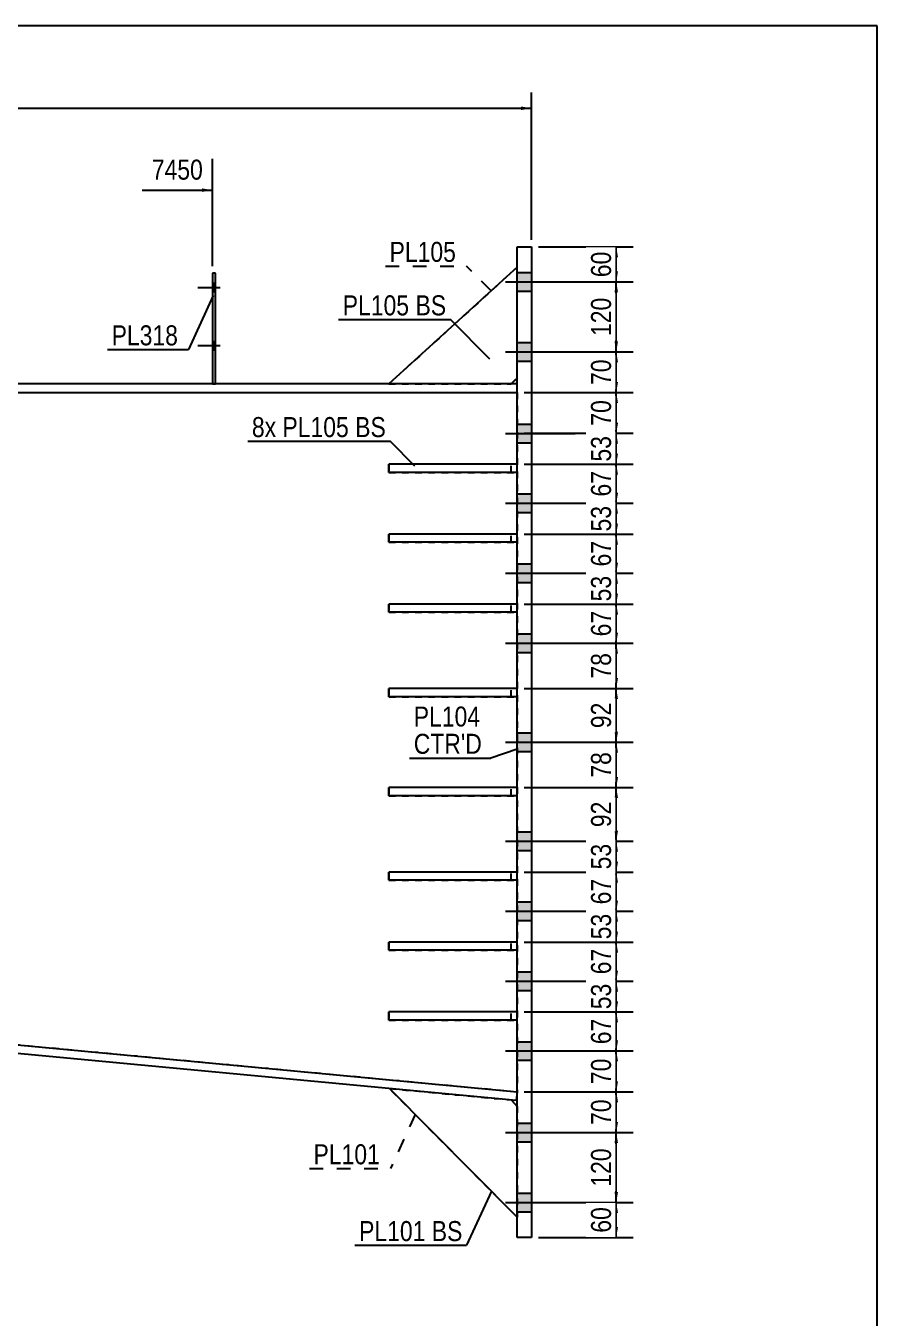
# Model space of a CAD drawing. Header units: millimetres. Extents: x -284 to 128, y -158 to 129.
# Drawn here: x 6.4 to 128.2, y -55.4 to 129.4 of the extents above; entities that cross this region are included whole.
import ezdxf

# ---------------------------------------------------------------- set-up
doc = ezdxf.new("R2010")
doc.units = ezdxf.units.MM
doc.linetypes.add('DXK_LINE_DOT1', pattern=[1.8814, 0.9407, -0.9407])
doc.linetypes.add('DXK_LINE_DOT2', pattern=[3.9198, 1.9599, -1.9599])
doc.styles.add('Arial Narrow', font='ARIALN.TTF', dxfattribs={"height": 0.2})

# ---------------------------------------------------------------- blocks, each defined once
blk = doc.blocks.new('Unknown-623260394-1210')
at = {"color": 5, "linetype": 'Continuous'}
for p, q in [((128.16, 129.41), (-281.84, 129.41)), ((128.16, -157.59), (128.16, 129.41))]:
    blk.add_line(p, q, dxfattribs=at)
blk = doc.blocks.new('Part-623260394-1472 - 1449')
at = {"color": 2, "linetype": 'Continuous'}
for p, q in [((76.63, -40.96), (58.38, -22.58)), ((75.81, -24.22), (76.63, -25.13))]:
    blk.add_line(p, q, dxfattribs=at)
at = {"color": 7, "linetype": 'DXK_LINE_DOT1'}
for p, q in [((58.38, -22.58), (75.81, -24.22)), ((76.63, -25.13), (76.63, -40.96))]:
    blk.add_line(p, q, dxfattribs=at)
blk = doc.blocks.new('Part-623260394-1914 - 1449')
at = {"color": 7, "linetype": 'DXK_LINE_DOT1'}
for p, q in [((76.63, 34.62), (58.3, 34.62)), ((58.3, 34.62), (58.3, 33.46)), ((58.3, 33.46), (76.63, 33.46)), ((75.8, 33.46), (75.8, 34.62))]:
    blk.add_line(p, q, dxfattribs=at)
blk = doc.blocks.new('Part-623260394-1494 - 1449')
at = {"color": 7, "linetype": 'DXK_LINE_DOT1'}
for p, q in [((76.63, -40.96), (58.38, -22.58)), ((75.81, -24.22), (76.63, -25.13))]:
    blk.add_line(p, q, dxfattribs=at)
blk = doc.blocks.new('Part-623260394-1516 - 1449')
at = {"color": 2, "linetype": 'Continuous'}
blk.add_line((-30.85, 76.96), (-30.85, -7.5), dxfattribs=at)
at = {"color": 7, "linetype": 'DXK_LINE_DOT1'}
for p, q in [((-30.85, 76.96), (0.65, 76.96)), ((0.75, 76.96), (76.63, 76.96)), ((76.63, 76.96), (76.63, -23.04)), ((-30.85, -7.5), (0.65, -10.46)), ((0.75, -15.9), (76.63, -23.04))]:
    blk.add_line(p, q, dxfattribs=at)
blk = doc.blocks.new('Part-623260394-1909 - 1449')
at = {"color": 2, "linetype": 'Continuous'}
for p, q in [((58.3, 19.29), (58.3, 20.46)), ((76.63, 20.46), (58.3, 20.46)), ((76.63, 19.29), (58.3, 19.29))]:
    blk.add_line(p, q, dxfattribs=at)
blk = doc.blocks.new('Part-623260394-1697 - 1449')
at = {"color": 2, "linetype": 'Continuous'}
for p, q in [((76.63, 97.79), (78.72, 97.79)), ((76.63, -43.88), (76.63, 97.79)), ((78.72, 97.79), (78.72, -43.88)), ((78.72, -43.88), (76.63, -43.88))]:
    blk.add_line(p, q, dxfattribs=at)
blk = doc.blocks.new('Part-623260394-1719 - 1449')
at = {"color": 7, "linetype": 'DXK_LINE_DOT1'}
for p, q in [((76.63, 94.87), (58.3, 78.21)), ((76.63, 79.04), (76.63, 94.87)), ((58.3, 78.21), (75.8, 78.21)), ((75.8, 78.21), (76.63, 79.04))]:
    blk.add_line(p, q, dxfattribs=at)
blk = doc.blocks.new('Part-623260394-1857 - 1449')
at = {"color": 2, "linetype": 'Continuous'}
for p, q in [((58.3, -12.79), (58.3, -11.63)), ((76.63, -11.63), (58.3, -11.63)), ((76.63, -12.79), (58.3, -12.79))]:
    blk.add_line(p, q, dxfattribs=at)
at = {"color": 7, "linetype": 'DXK_LINE_DOT1'}
blk.add_line((75.8, -12.79), (75.8, -11.63), dxfattribs=at)
blk = doc.blocks.new('Bolt-623260394-1786 - 1449')
at = {"linetype": 'Continuous'}
for points in [[(76.63, 94.12), (76.63, 91.46), (78.72, 91.46), (78.72, 94.12)], [(76.63, 94.12), (76.63, 91.46), (78.72, 91.46), (78.72, 94.12)], [(76.63, 94.12), (76.63, 91.46), (78.72, 91.46), (78.72, 94.12)], [(76.63, 94.12), (76.63, 91.46), (78.72, 91.46), (78.72, 94.12)], [(76.63, 84.12), (76.63, 81.46), (78.72, 81.46), (78.72, 84.12)], [(76.63, 84.12), (76.63, 81.46), (78.72, 81.46), (78.72, 84.12)], [(76.63, 84.12), (76.63, 81.46), (78.72, 81.46), (78.72, 84.12)], [(76.63, 84.12), (76.63, 81.46), (78.72, 81.46), (78.72, 84.12)], [(76.63, 72.46), (76.63, 69.79), (78.72, 69.79), (78.72, 72.46)], [(76.63, 72.46), (76.63, 69.79), (78.72, 69.79), (78.72, 72.46)], [(76.63, 72.46), (76.63, 69.79), (78.72, 69.79), (78.72, 72.46)], [(76.63, 72.46), (76.63, 69.79), (78.72, 69.79), (78.72, 72.46)], [(76.63, 62.46), (76.63, 59.79), (78.72, 59.79), (78.72, 62.46)], [(76.63, 62.46), (76.63, 59.79), (78.72, 59.79), (78.72, 62.46)], [(76.63, 62.46), (76.63, 59.79), (78.72, 59.79), (78.72, 62.46)], [(76.63, 62.46), (76.63, 59.79), (78.72, 59.79), (78.72, 62.46)], [(76.63, 52.46), (76.63, 49.79), (78.72, 49.79), (78.72, 52.46)], [(76.63, 52.46), (76.63, 49.79), (78.72, 49.79), (78.72, 52.46)], [(76.63, 52.46), (76.63, 49.79), (78.72, 49.79), (78.72, 52.46)], [(76.63, 52.46), (76.63, 49.79), (78.72, 49.79), (78.72, 52.46)], [(76.63, 42.46), (76.63, 39.79), (78.72, 39.79), (78.72, 42.46)], [(76.63, 42.46), (76.63, 39.79), (78.72, 39.79), (78.72, 42.46)], [(76.63, 42.46), (76.63, 39.79), (78.72, 39.79), (78.72, 42.46)], [(76.63, 42.46), (76.63, 39.79), (78.72, 39.79), (78.72, 42.46)], [(76.63, 28.29), (76.63, 25.62), (78.72, 25.62), (78.72, 28.29)], [(76.63, 28.29), (76.63, 25.62), (78.72, 25.62), (78.72, 28.29)], [(76.63, 28.29), (76.63, 25.62), (78.72, 25.62), (78.72, 28.29)], [(76.63, 28.29), (76.63, 25.62), (78.72, 25.62), (78.72, 28.29)], [(76.63, 14.12), (76.63, 11.46), (78.72, 11.46), (78.72, 14.12)], [(76.63, 14.12), (76.63, 11.46), (78.72, 11.46), (78.72, 14.12)], [(76.63, 14.12), (76.63, 11.46), (78.72, 11.46), (78.72, 14.12)], [(76.63, 14.12), (76.63, 11.46), (78.72, 11.46), (78.72, 14.12)], [(76.63, 4.12), (76.63, 1.46), (78.72, 1.46), (78.72, 4.12)], [(76.63, 4.12), (76.63, 1.46), (78.72, 1.46), (78.72, 4.12)], [(76.63, 4.12), (76.63, 1.46), (78.72, 1.46), (78.72, 4.12)], [(76.63, 4.12), (76.63, 1.46), (78.72, 1.46), (78.72, 4.12)], [(76.63, -5.88), (76.63, -8.54), (78.72, -8.54), (78.72, -5.88)], [(76.63, -5.88), (76.63, -8.54), (78.72, -8.54), (78.72, -5.88)], [(76.63, -5.88), (76.63, -8.54), (78.72, -8.54), (78.72, -5.88)], [(76.63, -5.88), (76.63, -8.54), (78.72, -8.54), (78.72, -5.88)], [(76.63, -15.88), (76.63, -18.54), (78.72, -18.54), (78.72, -15.88)], [(76.63, -15.88), (76.63, -18.54), (78.72, -18.54), (78.72, -15.88)], [(76.63, -15.88), (76.63, -18.54), (78.72, -18.54), (78.72, -15.88)], [(76.63, -15.88), (76.63, -18.54), (78.72, -18.54), (78.72, -15.88)], [(76.63, -27.54), (76.63, -30.21), (78.72, -30.21), (78.72, -27.54)], [(76.63, -27.54), (76.63, -30.21), (78.72, -30.21), (78.72, -27.54)], [(76.63, -27.54), (76.63, -30.21), (78.72, -30.21), (78.72, -27.54)], [(76.63, -27.54), (76.63, -30.21), (78.72, -30.21), (78.72, -27.54)], [(76.63, -37.54), (76.63, -40.21), (78.72, -40.21), (78.72, -37.54)], [(76.63, -37.54), (76.63, -40.21), (78.72, -40.21), (78.72, -37.54)], [(76.63, -37.54), (76.63, -40.21), (78.72, -40.21), (78.72, -37.54)], [(76.63, -37.54), (76.63, -40.21), (78.72, -40.21), (78.72, -37.54)]]:
    blk.add_hatch(color=3, dxfattribs=at).paths.add_polyline_path(points)
at = {"color": 3, "linetype": 'Continuous'}
for p, q in [((74.99, 92.79), (84.97, 92.79)), ((74.99, 92.79), (84.97, 92.79)), ((74.99, 92.79), (84.97, 92.79)), ((74.99, 92.79), (84.97, 92.79)), ((76.63, 94.12), (78.72, 94.12)), ((76.63, 94.12), (78.72, 94.12)), ((76.63, 94.12), (78.72, 94.12)), ((76.63, 94.12), (78.72, 94.12)), ((76.63, 91.46), (78.72, 91.46)), ((76.63, 91.46), (78.72, 91.46)), ((76.63, 91.46), (78.72, 91.46)), ((76.63, 91.46), (78.72, 91.46)), ((76.63, 84.12), (78.72, 84.12)), ((76.63, 84.12), (78.72, 84.12)), ((76.63, 84.12), (78.72, 84.12)), ((76.63, 84.12), (78.72, 84.12)), ((74.99, 82.79), (84.97, 82.79)), ((74.99, 82.79), (84.97, 82.79)), ((74.99, 82.79), (84.97, 82.79)), ((74.99, 82.79), (84.97, 82.79)), ((76.63, 81.46), (78.72, 81.46)), ((76.63, 81.46), (78.72, 81.46)), ((76.63, 81.46), (78.72, 81.46)), ((76.63, 81.46), (78.72, 81.46)), ((76.63, 72.46), (78.72, 72.46)), ((76.63, 72.46), (78.72, 72.46)), ((76.63, 72.46), (78.72, 72.46)), ((76.63, 72.46), (78.72, 72.46)), ((74.99, 71.12), (84.97, 71.12)), ((74.99, 71.12), (84.97, 71.12)), ((74.99, 71.12), (84.97, 71.12)), ((74.99, 71.12), (84.97, 71.12)), ((76.63, 69.79), (78.72, 69.79)), ((76.63, 69.79), (78.72, 69.79)), ((76.63, 69.79), (78.72, 69.79)), ((76.63, 69.79), (78.72, 69.79)), ((74.99, 61.12), (84.97, 61.12)), ((74.99, 61.12), (84.97, 61.12)), ((74.99, 61.12), (84.97, 61.12)), ((74.99, 61.12), (84.97, 61.12)), ((76.63, 62.46), (78.72, 62.46)), ((76.63, 62.46), (78.72, 62.46)), ((76.63, 62.46), (78.72, 62.46)), ((76.63, 62.46), (78.72, 62.46)), ((76.63, 59.79), (78.72, 59.79)), ((76.63, 59.79), (78.72, 59.79)), ((76.63, 59.79), (78.72, 59.79)), ((76.63, 59.79), (78.72, 59.79)), ((76.63, 52.46), (78.72, 52.46)), ((76.63, 52.46), (78.72, 52.46)), ((76.63, 52.46), (78.72, 52.46)), ((76.63, 52.46), (78.72, 52.46)), ((74.99, 51.12), (84.97, 51.12)), ((74.99, 51.12), (84.97, 51.12)), ((74.99, 51.12), (84.97, 51.12)), ((74.99, 51.12), (84.97, 51.12)), ((76.63, 49.79), (78.72, 49.79)), ((76.63, 49.79), (78.72, 49.79)), ((76.63, 49.79), (78.72, 49.79)), ((76.63, 49.79), (78.72, 49.79)), ((74.99, 41.12), (84.97, 41.12)), ((74.99, 41.12), (84.97, 41.12)), ((74.99, 41.12), (84.97, 41.12)), ((74.99, 41.12), (84.97, 41.12)), ((76.63, 42.46), (78.72, 42.46)), ((76.63, 42.46), (78.72, 42.46)), ((76.63, 42.46), (78.72, 42.46)), ((76.63, 42.46), (78.72, 42.46)), ((76.63, 39.79), (78.72, 39.79)), ((76.63, 39.79), (78.72, 39.79)), ((76.63, 39.79), (78.72, 39.79)), ((76.63, 39.79), (78.72, 39.79)), ((76.63, 28.29), (78.72, 28.29)), ((76.63, 28.29), (78.72, 28.29)), ((76.63, 28.29), (78.72, 28.29)), ((76.63, 28.29), (78.72, 28.29)), ((74.99, 26.96), (84.97, 26.96)), ((74.99, 26.96), (84.97, 26.96)), ((74.99, 26.96), (84.97, 26.96)), ((74.99, 26.96), (84.97, 26.96)), ((76.63, 25.62), (78.72, 25.62)), ((76.63, 25.62), (78.72, 25.62)), ((76.63, 25.62), (78.72, 25.62)), ((76.63, 25.62), (78.72, 25.62)), ((76.63, 14.12), (78.72, 14.12)), ((76.63, 14.12), (78.72, 14.12)), ((76.63, 14.12), (78.72, 14.12)), ((76.63, 14.12), (78.72, 14.12)), ((74.99, 12.79), (84.97, 12.79)), ((74.99, 12.79), (84.97, 12.79)), ((74.99, 12.79), (84.97, 12.79)), ((74.99, 12.79), (84.97, 12.79)), ((76.63, 11.46), (78.72, 11.46)), ((76.63, 11.46), (78.72, 11.46)), ((76.63, 11.46), (78.72, 11.46)), ((76.63, 11.46), (78.72, 11.46)), ((76.63, 4.12), (78.72, 4.12)), ((76.63, 4.12), (78.72, 4.12)), ((76.63, 4.12), (78.72, 4.12)), ((76.63, 4.12), (78.72, 4.12)), ((74.99, 2.79), (84.97, 2.79)), ((74.99, 2.79), (84.97, 2.79)), ((74.99, 2.79), (84.97, 2.79)), ((74.99, 2.79), (84.97, 2.79)), ((76.63, 1.46), (78.72, 1.46)), ((76.63, 1.46), (78.72, 1.46)), ((76.63, 1.46), (78.72, 1.46)), ((76.63, 1.46), (78.72, 1.46)), ((74.99, -7.21), (84.97, -7.21)), ((74.99, -7.21), (84.97, -7.21)), ((74.99, -7.21), (84.97, -7.21)), ((74.99, -7.21), (84.97, -7.21)), ((76.63, -5.88), (78.72, -5.88)), ((76.63, -5.88), (78.72, -5.88)), ((76.63, -5.88), (78.72, -5.88)), ((76.63, -5.88), (78.72, -5.88)), ((76.63, -8.54), (78.72, -8.54)), ((76.63, -8.54), (78.72, -8.54)), ((76.63, -8.54), (78.72, -8.54)), ((76.63, -8.54), (78.72, -8.54)), ((76.63, -15.88), (78.72, -15.88)), ((76.63, -15.88), (78.72, -15.88)), ((76.63, -15.88), (78.72, -15.88)), ((76.63, -15.88), (78.72, -15.88)), ((74.99, -17.21), (84.97, -17.21)), ((74.99, -17.21), (84.97, -17.21)), ((74.99, -17.21), (84.97, -17.21)), ((74.99, -17.21), (84.97, -17.21)), ((76.63, -18.54), (78.72, -18.54)), ((76.63, -18.54), (78.72, -18.54)), ((76.63, -18.54), (78.72, -18.54)), ((76.63, -18.54), (78.72, -18.54)), ((76.63, -27.54), (78.72, -27.54)), ((76.63, -27.54), (78.72, -27.54)), ((76.63, -27.54), (78.72, -27.54)), ((76.63, -27.54), (78.72, -27.54)), ((74.99, -28.88), (84.97, -28.88)), ((74.99, -28.88), (84.97, -28.88)), ((74.99, -28.88), (84.97, -28.88)), ((74.99, -28.88), (84.97, -28.88)), ((76.63, -30.21), (78.72, -30.21)), ((76.63, -30.21), (78.72, -30.21)), ((76.63, -30.21), (78.72, -30.21)), ((76.63, -30.21), (78.72, -30.21)), ((76.63, -37.54), (78.72, -37.54)), ((76.63, -37.54), (78.72, -37.54)), ((76.63, -37.54), (78.72, -37.54)), ((76.63, -37.54), (78.72, -37.54)), ((74.99, -38.88), (84.97, -38.88)), ((74.99, -38.88), (84.97, -38.88)), ((74.99, -38.88), (84.97, -38.88)), ((74.99, -38.88), (84.97, -38.88)), ((76.63, -40.21), (78.72, -40.21)), ((76.63, -40.21), (78.72, -40.21)), ((76.63, -40.21), (78.72, -40.21)), ((76.63, -40.21), (78.72, -40.21))]:
    blk.add_line(p, q, dxfattribs=at)
blk = doc.blocks.new('Part-623260394-1979 - 1449')
at = {"color": 2, "linetype": 'Continuous'}
for p, q in [((58.3, 65.54), (58.3, 66.71)), ((76.63, 66.71), (58.3, 66.71)), ((76.63, 65.54), (58.3, 65.54))]:
    blk.add_line(p, q, dxfattribs=at)
at = {"color": 7, "linetype": 'DXK_LINE_DOT1'}
blk.add_line((75.8, 65.54), (75.8, 66.71), dxfattribs=at)
blk = doc.blocks.new('Part-623260394-1984 - 1449')
at = {"color": 7, "linetype": 'DXK_LINE_DOT1'}
for p, q in [((76.63, 66.71), (58.3, 66.71)), ((58.3, 66.71), (58.3, 65.54)), ((58.3, 65.54), (76.63, 65.54))]:
    blk.add_line(p, q, dxfattribs=at)
blk = doc.blocks.new('Part-623260394-1769 - 1449')
at = {"color": 2, "linetype": 'Continuous'}
for p, q in [((-55.97, -6.39), (-55.85, -5.15)), ((-55.85, -5.15), (0.65, -10.46)), ((0.65, -11.72), (-55.97, -6.39)), ((0.75, -15.9), (76.63, -23.04)), ((76.52, -24.29), (0.75, -17.16)), ((76.63, -23.04), (76.52, -24.29))]:
    blk.add_line(p, q, dxfattribs=at)
blk = doc.blocks.new('Part-623260394-1904 - 1449')
at = {"color": 7, "linetype": 'DXK_LINE_DOT1'}
for p, q in [((76.63, 20.46), (58.3, 20.46)), ((58.3, 20.46), (58.3, 19.29)), ((75.8, 19.29), (75.8, 20.46)), ((58.3, 19.29), (76.63, 19.29))]:
    blk.add_line(p, q, dxfattribs=at)
blk = doc.blocks.new('Part-623260394-1796 - 1449')
at = {"color": 2, "linetype": 'Continuous'}
for p, q in [((33.48, 94.04), (33.07, 94.04)), ((33.07, 94.04), (33.07, 78.21)), ((33.48, 78.21), (33.48, 94.04))]:
    blk.add_line(p, q, dxfattribs=at)
at = {"color": 7, "linetype": 'DXK_LINE_DOT1'}
blk.add_line((33.07, 78.21), (33.48, 78.21), dxfattribs=at)
blk = doc.blocks.new('Part-623260394-1989 - 1449')
at = {"color": 2, "linetype": 'Continuous'}
for p, q in [((58.3, 55.54), (58.3, 56.71)), ((76.63, 56.71), (58.3, 56.71)), ((76.63, 55.54), (58.3, 55.54))]:
    blk.add_line(p, q, dxfattribs=at)
at = {"color": 7, "linetype": 'DXK_LINE_DOT1'}
blk.add_line((75.8, 55.54), (75.8, 56.71), dxfattribs=at)
blk = doc.blocks.new('Part-623260394-1952 - 1449')
at = {"color": 2, "linetype": 'Continuous'}
for p, q in [((76.63, 94.87), (58.3, 78.21)), ((75.8, 78.21), (76.63, 79.04))]:
    blk.add_line(p, q, dxfattribs=at)
blk = doc.blocks.new('Part-623260394-1828 - 1449')
at = {"color": 2, "linetype": 'Continuous'}
for p, q in [((-55.85, 78.21), (-55.85, 76.96)), ((0.65, 78.21), (-55.85, 78.21)), ((76.63, 78.21), (0.75, 78.21)), ((-55.85, 76.96), (0.65, 76.96)), ((0.75, 76.96), (76.63, 76.96))]:
    blk.add_line(p, q, dxfattribs=at)
at = {"color": 7, "linetype": 'DXK_LINE_DOT1'}
blk.add_line((76.63, 76.96), (76.63, 78.21), dxfattribs=at)
blk = doc.blocks.new('Bolt-623260394-1834 - 1449')
at = {"linetype": 'Continuous'}
for points in [[(33.48, 91.37), (33.48, 92.54), (33.07, 92.54), (33.07, 91.37)], [(33.48, 91.37), (33.48, 92.54), (33.07, 92.54), (33.07, 91.37)], [(33.48, 83.04), (33.48, 84.21), (33.07, 84.21), (33.07, 83.04)], [(33.48, 83.04), (33.48, 84.21), (33.07, 84.21), (33.07, 83.04)]]:
    blk.add_hatch(color=3, dxfattribs=at).paths.add_polyline_path(points)
at = {"color": 3, "linetype": 'Continuous'}
for p, q in [((33.48, 92.54), (33.07, 92.54)), ((33.48, 92.54), (33.07, 92.54)), ((34.15, 91.96), (30.98, 91.96)), ((34.15, 91.96), (30.98, 91.96)), ((33.48, 91.37), (33.07, 91.37)), ((33.48, 91.37), (33.07, 91.37)), ((34.15, 83.62), (30.98, 83.62)), ((34.15, 83.62), (30.98, 83.62)), ((33.48, 84.21), (33.07, 84.21)), ((33.48, 84.21), (33.07, 84.21)), ((33.48, 83.04), (33.07, 83.04)), ((33.48, 83.04), (33.07, 83.04))]:
    blk.add_line(p, q, dxfattribs=at)
blk = doc.blocks.new('Part-623260394-1899 - 1449')
at = {"color": 2, "linetype": 'Continuous'}
for p, q in [((58.3, 7.21), (58.3, 8.37)), ((76.63, 8.37), (58.3, 8.37)), ((76.63, 7.21), (58.3, 7.21))]:
    blk.add_line(p, q, dxfattribs=at)
blk = doc.blocks.new('Part-623260394-1879 - 1449')
at = {"color": 7, "linetype": 'DXK_LINE_DOT1'}
for p, q in [((76.63, -11.63), (58.3, -11.63)), ((58.3, -11.63), (58.3, -12.79)), ((58.3, -12.79), (76.63, -12.79))]:
    blk.add_line(p, q, dxfattribs=at)
blk = doc.blocks.new('Part-623260394-1884 - 1449')
at = {"color": 7, "linetype": 'DXK_LINE_DOT1'}
for p, q in [((76.63, -1.63), (58.3, -1.63)), ((58.3, -1.63), (58.3, -2.79)), ((75.8, -2.79), (75.8, -1.63)), ((58.3, -2.79), (76.63, -2.79))]:
    blk.add_line(p, q, dxfattribs=at)
blk = doc.blocks.new('Part-623260394-1889 - 1449')
at = {"color": 2, "linetype": 'Continuous'}
for p, q in [((58.3, -2.79), (58.3, -1.63)), ((76.63, -1.63), (58.3, -1.63)), ((76.63, -2.79), (58.3, -2.79))]:
    blk.add_line(p, q, dxfattribs=at)
blk = doc.blocks.new('Part-623260394-1894 - 1449')
at = {"color": 7, "linetype": 'DXK_LINE_DOT1'}
for p, q in [((76.63, 8.37), (58.3, 8.37)), ((58.3, 8.37), (58.3, 7.21)), ((75.8, 7.21), (75.8, 8.37)), ((58.3, 7.21), (76.63, 7.21))]:
    blk.add_line(p, q, dxfattribs=at)
blk = doc.blocks.new('Part-623260394-1919 - 1449')
at = {"color": 2, "linetype": 'Continuous'}
for p, q in [((58.3, 33.46), (58.3, 34.62)), ((76.63, 34.62), (58.3, 34.62)), ((76.63, 33.46), (58.3, 33.46))]:
    blk.add_line(p, q, dxfattribs=at)
blk = doc.blocks.new('Part-623260394-1994 - 1449')
at = {"color": 7, "linetype": 'DXK_LINE_DOT1'}
for p, q in [((76.63, 56.71), (58.3, 56.71)), ((58.3, 56.71), (58.3, 55.54)), ((58.3, 55.54), (76.63, 55.54))]:
    blk.add_line(p, q, dxfattribs=at)
blk = doc.blocks.new('Part-623260394-1999 - 1449')
at = {"color": 2, "linetype": 'Continuous'}
for p, q in [((58.3, 45.54), (58.3, 46.71)), ((76.63, 46.71), (58.3, 46.71)), ((76.63, 45.54), (58.3, 45.54))]:
    blk.add_line(p, q, dxfattribs=at)
at = {"color": 7, "linetype": 'DXK_LINE_DOT1'}
blk.add_line((75.8, 45.54), (75.8, 46.71), dxfattribs=at)
blk = doc.blocks.new('Part-623260394-2004 - 1449')
at = {"color": 7, "linetype": 'DXK_LINE_DOT1'}
for p, q in [((76.63, 46.71), (58.3, 46.71)), ((58.3, 46.71), (58.3, 45.54)), ((58.3, 45.54), (76.63, 45.54))]:
    blk.add_line(p, q, dxfattribs=at)
blk = doc.blocks.new('StraightDimension-623260394-4164 - 1449')
at = {"linetype": 'Continuous'}
for points in [[(90.58, 39.62), (90.83, 41.12), (91.08, 39.62)], [(91.08, 36.12), (90.83, 34.62), (90.58, 36.12)]]:
    blk.add_hatch(color=7, dxfattribs=at).paths.add_polyline_path(points)
at = {"color": 7, "linetype": 'Continuous'}
for p, q in [((77.63, 41.12), (93.23, 41.12)), ((90.83, 34.62), (90.83, 41.12)), ((77.63, 34.62), (93.23, 34.62))]:
    blk.add_line(p, q, dxfattribs=at)
at = {"color": 0}
blk.add_wipeout([(90.68, 40.3), (86.48, 40.3), (86.48, 35.45), (90.68, 35.45)], dxfattribs=at)
at = {"color": 3, "style": 'Arial Narrow'}
blk.add_text('78', height=2.863, rotation=90.0002, dxfattribs=at).set_placement((90.08, 36.05))
blk = doc.blocks.new('StraightDimension-623260394-4157 - 1449')
at = {"linetype": 'Continuous'}
for points in [[(90.58, 75.46), (90.83, 76.96), (91.08, 75.46)], [(91.08, 72.63), (90.83, 71.13), (90.58, 72.63)]]:
    blk.add_hatch(color=7, dxfattribs=at).paths.add_polyline_path(points)
at = {"color": 7, "linetype": 'Continuous'}
for p, q in [((77.63, 76.96), (93.23, 76.96)), ((90.83, 71.13), (90.83, 76.96)), ((77.63, 71.13), (93.23, 71.13))]:
    blk.add_line(p, q, dxfattribs=at)
at = {"color": 0}
blk.add_wipeout([(90.68, 76.47), (86.48, 76.47), (86.48, 71.62), (90.68, 71.62)], dxfattribs=at)
at = {"color": 3, "style": 'Arial Narrow'}
blk.add_text('70', height=2.863, rotation=90.0002, dxfattribs=at).set_placement((90.08, 72.22))
blk = doc.blocks.new('StraightDimension-623260394-4169 - 1449')
at = {"linetype": 'Continuous'}
for points in [[(90.58, 6.87), (90.83, 8.37), (91.08, 6.87)], [(91.08, 4.29), (90.83, 2.79), (90.58, 4.29)]]:
    blk.add_hatch(color=7, dxfattribs=at).paths.add_polyline_path(points)
at = {"color": 7, "linetype": 'Continuous'}
for p, q in [((77.63, 8.37), (93.23, 8.37)), ((90.83, 2.79), (90.83, 8.37)), ((77.63, 2.79), (93.23, 2.79))]:
    blk.add_line(p, q, dxfattribs=at)
at = {"color": 0}
blk.add_wipeout([(90.68, 8.01), (86.48, 8.01), (86.48, 3.15), (90.68, 3.15)], dxfattribs=at)
at = {"color": 3, "style": 'Arial Narrow'}
blk.add_text('67', height=2.863, rotation=90.0002, dxfattribs=at).set_placement((90.08, 3.76))
blk = doc.blocks.new('StraightDimension-623260394-4170 - 1449')
at = {"linetype": 'Continuous'}
for points in [[(90.58, 1.29), (90.83, 2.79), (91.08, 1.29)], [(91.08, -0.13), (90.83, -1.63), (90.58, -0.13)]]:
    blk.add_hatch(color=7, dxfattribs=at).paths.add_polyline_path(points)
at = {"color": 7, "linetype": 'Continuous'}
for p, q in [((77.63, 2.79), (93.23, 2.79)), ((90.83, -1.63), (90.83, 2.79)), ((77.63, -1.63), (93.23, -1.63))]:
    blk.add_line(p, q, dxfattribs=at)
at = {"color": 0}
blk.add_wipeout([(90.68, 3.01), (86.48, 3.01), (86.48, -1.85), (90.68, -1.85)], dxfattribs=at)
at = {"color": 3, "style": 'Arial Narrow'}
blk.add_text('53', height=2.863, rotation=90.0002, dxfattribs=at).set_placement((90.08, -1.24))
blk = doc.blocks.new('StraightDimension-623260394-2334 - 1449')
at = {"linetype": 'Continuous'}
blk.add_hatch(color=7, dxfattribs=at).paths.add_polyline_path([(77.22, 117.87), (78.72, 117.62), (77.22, 117.37)])
at = {"color": 7, "linetype": 'Continuous'}
for p, q in [((78.72, 98.79), (78.72, 119.87)), ((-251.25, 117.62), (78.72, 117.62))]:
    blk.add_line(p, q, dxfattribs=at)
blk = doc.blocks.new('StraightDimension-623260394-4154 - 1449')
at = {"linetype": 'Continuous'}
for points in [[(90.58, 96.29), (90.83, 97.79), (91.08, 96.29)], [(91.08, 94.29), (90.83, 92.79), (90.58, 94.29)]]:
    blk.add_hatch(color=7, dxfattribs=at).paths.add_polyline_path(points)
at = {"color": 7, "linetype": 'Continuous'}
for p, q in [((79.72, 97.79), (93.23, 97.79)), ((90.83, 92.79), (90.83, 97.79)), ((77.63, 92.79), (93.23, 92.79))]:
    blk.add_line(p, q, dxfattribs=at)
at = {"color": 0}
blk.add_wipeout([(90.68, 97.72), (86.48, 97.72), (86.48, 92.86), (90.68, 92.86)], dxfattribs=at)
at = {"color": 3, "style": 'Arial Narrow'}
blk.add_text('60', height=2.863, rotation=90.0002, dxfattribs=at).set_placement((90.08, 93.46))
blk = doc.blocks.new('StraightDimension-623260394-4155 - 1449')
at = {"linetype": 'Continuous'}
for points in [[(90.58, 91.29), (90.83, 92.79), (91.08, 91.29)], [(91.08, 84.28), (90.83, 82.78), (90.58, 84.28)]]:
    blk.add_hatch(color=7, dxfattribs=at).paths.add_polyline_path(points)
at = {"color": 7, "linetype": 'Continuous'}
for p, q in [((77.63, 92.79), (93.23, 92.79)), ((90.83, 82.78), (90.83, 92.79)), ((77.63, 82.78), (93.23, 82.78))]:
    blk.add_line(p, q, dxfattribs=at)
at = {"color": 0}
blk.add_wipeout([(90.68, 91.13), (86.48, 91.13), (86.48, 84.45), (90.68, 84.45)], dxfattribs=at)
at = {"color": 3, "style": 'Arial Narrow'}
blk.add_text('120', height=2.863, rotation=90.0002, dxfattribs=at).set_placement((90.08, 85.05))
blk = doc.blocks.new('StraightDimension-623260394-4156 - 1449')
at = {"linetype": 'Continuous'}
for points in [[(90.58, 81.28), (90.83, 82.78), (91.08, 81.28)], [(91.08, 78.46), (90.83, 76.96), (90.58, 78.46)]]:
    blk.add_hatch(color=7, dxfattribs=at).paths.add_polyline_path(points)
at = {"color": 7, "linetype": 'Continuous'}
for p, q in [((77.63, 82.78), (93.23, 82.78)), ((90.83, 76.96), (90.83, 82.78)), ((77.63, 76.96), (93.23, 76.96))]:
    blk.add_line(p, q, dxfattribs=at)
at = {"color": 0}
blk.add_wipeout([(90.68, 82.3), (86.48, 82.3), (86.48, 77.44), (90.68, 77.44)], dxfattribs=at)
at = {"color": 3, "style": 'Arial Narrow'}
blk.add_text('70', height=2.863, rotation=90.0002, dxfattribs=at).set_placement((90.08, 78.04))
blk = doc.blocks.new('StraightDimension-623260394-4158 - 1449')
at = {"linetype": 'Continuous'}
for points in [[(90.58, 69.63), (90.83, 71.13), (91.08, 69.63)], [(91.08, 68.21), (90.83, 66.71), (90.58, 68.21)]]:
    blk.add_hatch(color=7, dxfattribs=at).paths.add_polyline_path(points)
at = {"color": 7, "linetype": 'Continuous'}
for p, q in [((77.63, 71.13), (93.23, 71.13)), ((90.83, 66.71), (90.83, 71.13)), ((77.63, 66.71), (93.23, 66.71))]:
    blk.add_line(p, q, dxfattribs=at)
at = {"color": 0}
blk.add_wipeout([(90.68, 71.35), (86.48, 71.35), (86.48, 66.49), (90.68, 66.49)], dxfattribs=at)
at = {"color": 3, "style": 'Arial Narrow'}
blk.add_text('53', height=2.863, rotation=90.0002, dxfattribs=at).set_placement((90.08, 67.09))
blk = doc.blocks.new('StraightDimension-623260394-4159 - 1449')
at = {"linetype": 'Continuous'}
for points in [[(90.58, 65.21), (90.83, 66.71), (91.08, 65.21)], [(91.08, 62.62), (90.83, 61.12), (90.58, 62.62)]]:
    blk.add_hatch(color=7, dxfattribs=at).paths.add_polyline_path(points)
at = {"color": 7, "linetype": 'Continuous'}
for p, q in [((77.63, 66.71), (93.23, 66.71)), ((90.83, 61.12), (90.83, 66.71)), ((77.63, 61.12), (93.23, 61.12))]:
    blk.add_line(p, q, dxfattribs=at)
at = {"color": 0}
blk.add_wipeout([(90.68, 66.34), (86.48, 66.34), (86.48, 61.49), (90.68, 61.49)], dxfattribs=at)
at = {"color": 3, "style": 'Arial Narrow'}
blk.add_text('67', height=2.863, rotation=90.0002, dxfattribs=at).set_placement((90.08, 62.09))
blk = doc.blocks.new('StraightDimension-623260394-4160 - 1449')
at = {"linetype": 'Continuous'}
for points in [[(90.58, 59.62), (90.83, 61.12), (91.08, 59.62)], [(91.08, 58.21), (90.83, 56.71), (90.58, 58.21)]]:
    blk.add_hatch(color=7, dxfattribs=at).paths.add_polyline_path(points)
at = {"color": 7, "linetype": 'Continuous'}
for p, q in [((77.63, 61.12), (93.23, 61.12)), ((90.83, 56.71), (90.83, 61.12)), ((77.63, 56.71), (93.23, 56.71))]:
    blk.add_line(p, q, dxfattribs=at)
at = {"color": 0}
blk.add_wipeout([(90.68, 61.34), (86.48, 61.34), (86.48, 56.49), (90.68, 56.49)], dxfattribs=at)
at = {"color": 3, "style": 'Arial Narrow'}
blk.add_text('53', height=2.863, rotation=90.0002, dxfattribs=at).set_placement((90.08, 57.09))
blk = doc.blocks.new('StraightDimension-623260394-4161 - 1449')
at = {"linetype": 'Continuous'}
for points in [[(90.58, 55.21), (90.83, 56.71), (91.08, 55.21)], [(91.08, 52.62), (90.83, 51.12), (90.58, 52.62)]]:
    blk.add_hatch(color=7, dxfattribs=at).paths.add_polyline_path(points)
at = {"color": 7, "linetype": 'Continuous'}
for p, q in [((77.63, 56.71), (93.23, 56.71)), ((90.83, 51.12), (90.83, 56.71)), ((77.63, 51.12), (93.23, 51.12))]:
    blk.add_line(p, q, dxfattribs=at)
at = {"color": 0}
blk.add_wipeout([(90.68, 56.34), (86.48, 56.34), (86.48, 51.49), (90.68, 51.49)], dxfattribs=at)
at = {"color": 3, "style": 'Arial Narrow'}
blk.add_text('67', height=2.863, rotation=90.0002, dxfattribs=at).set_placement((90.08, 52.09))
blk = doc.blocks.new('StraightDimension-623260394-4162 - 1449')
at = {"linetype": 'Continuous'}
for points in [[(90.58, 49.62), (90.83, 51.12), (91.08, 49.62)], [(91.08, 48.21), (90.83, 46.71), (90.58, 48.21)]]:
    blk.add_hatch(color=7, dxfattribs=at).paths.add_polyline_path(points)
at = {"color": 7, "linetype": 'Continuous'}
for p, q in [((77.63, 51.12), (93.23, 51.12)), ((90.83, 46.71), (90.83, 51.12)), ((77.63, 46.71), (93.23, 46.71))]:
    blk.add_line(p, q, dxfattribs=at)
at = {"color": 0}
blk.add_wipeout([(90.68, 51.34), (86.48, 51.34), (86.48, 46.49), (90.68, 46.49)], dxfattribs=at)
at = {"color": 3, "style": 'Arial Narrow'}
blk.add_text('53', height=2.863, rotation=90.0002, dxfattribs=at).set_placement((90.08, 47.09))
blk = doc.blocks.new('StraightDimension-623260394-4163 - 1449')
at = {"linetype": 'Continuous'}
for points in [[(90.58, 45.21), (90.83, 46.71), (91.08, 45.21)], [(91.08, 42.62), (90.83, 41.12), (90.58, 42.62)]]:
    blk.add_hatch(color=7, dxfattribs=at).paths.add_polyline_path(points)
at = {"color": 7, "linetype": 'Continuous'}
for p, q in [((77.63, 46.71), (93.23, 46.71)), ((90.83, 41.12), (90.83, 46.71)), ((77.63, 41.12), (93.23, 41.12))]:
    blk.add_line(p, q, dxfattribs=at)
at = {"color": 0}
blk.add_wipeout([(90.68, 46.34), (86.48, 46.34), (86.48, 41.49), (90.68, 41.49)], dxfattribs=at)
at = {"color": 3, "style": 'Arial Narrow'}
blk.add_text('67', height=2.863, rotation=90.0002, dxfattribs=at).set_placement((90.08, 42.09))
blk = doc.blocks.new('StraightDimension-623260394-4165 - 1449')
at = {"linetype": 'Continuous'}
for points in [[(90.58, 33.12), (90.83, 34.62), (91.08, 33.12)], [(91.08, 28.46), (90.83, 26.96), (90.58, 28.46)]]:
    blk.add_hatch(color=7, dxfattribs=at).paths.add_polyline_path(points)
at = {"color": 7, "linetype": 'Continuous'}
for p, q in [((77.63, 34.62), (93.23, 34.62)), ((90.83, 26.96), (90.83, 34.62)), ((77.63, 26.96), (93.23, 26.96))]:
    blk.add_line(p, q, dxfattribs=at)
at = {"color": 0}
blk.add_wipeout([(90.68, 33.22), (86.48, 33.22), (86.48, 28.36), (90.68, 28.36)], dxfattribs=at)
at = {"color": 3, "style": 'Arial Narrow'}
blk.add_text('92', height=2.863, rotation=90.0002, dxfattribs=at).set_placement((90.08, 28.96))
blk = doc.blocks.new('StraightDimension-623260394-4166 - 1449')
at = {"linetype": 'Continuous'}
for points in [[(90.58, 25.46), (90.83, 26.96), (91.08, 25.46)], [(91.08, 21.96), (90.83, 20.46), (90.58, 21.96)]]:
    blk.add_hatch(color=7, dxfattribs=at).paths.add_polyline_path(points)
at = {"color": 7, "linetype": 'Continuous'}
for p, q in [((77.63, 26.96), (93.23, 26.96)), ((90.83, 20.46), (90.83, 26.96)), ((77.63, 20.46), (93.23, 20.46))]:
    blk.add_line(p, q, dxfattribs=at)
at = {"color": 0}
blk.add_wipeout([(90.68, 26.14), (86.48, 26.14), (86.48, 21.28), (90.68, 21.28)], dxfattribs=at)
at = {"color": 3, "style": 'Arial Narrow'}
blk.add_text('78', height=2.863, rotation=90.0002, dxfattribs=at).set_placement((90.08, 21.88))
blk = doc.blocks.new('StraightDimension-623260394-4167 - 1449')
at = {"linetype": 'Continuous'}
for points in [[(90.58, 18.96), (90.83, 20.46), (91.08, 18.96)], [(91.08, 14.29), (90.83, 12.79), (90.58, 14.29)]]:
    blk.add_hatch(color=7, dxfattribs=at).paths.add_polyline_path(points)
at = {"color": 7, "linetype": 'Continuous'}
for p, q in [((77.63, 20.46), (93.23, 20.46)), ((90.83, 12.79), (90.83, 20.46)), ((77.63, 12.79), (93.23, 12.79))]:
    blk.add_line(p, q, dxfattribs=at)
at = {"color": 0}
blk.add_wipeout([(90.68, 19.05), (86.48, 19.05), (86.48, 14.2), (90.68, 14.2)], dxfattribs=at)
at = {"color": 3, "style": 'Arial Narrow'}
blk.add_text('92', height=2.863, rotation=90.0002, dxfattribs=at).set_placement((90.08, 14.8))
blk = doc.blocks.new('StraightDimension-623260394-4168 - 1449')
at = {"linetype": 'Continuous'}
for points in [[(90.58, 11.29), (90.83, 12.79), (91.08, 11.29)], [(91.08, 9.87), (90.83, 8.37), (90.58, 9.87)]]:
    blk.add_hatch(color=7, dxfattribs=at).paths.add_polyline_path(points)
at = {"color": 7, "linetype": 'Continuous'}
for p, q in [((77.63, 12.79), (93.23, 12.79)), ((90.83, 8.37), (90.83, 12.79)), ((77.63, 8.37), (93.23, 8.37))]:
    blk.add_line(p, q, dxfattribs=at)
at = {"color": 0}
blk.add_wipeout([(90.68, 13.01), (86.48, 13.01), (86.48, 8.15), (90.68, 8.15)], dxfattribs=at)
at = {"color": 3, "style": 'Arial Narrow'}
blk.add_text('53', height=2.863, rotation=90.0002, dxfattribs=at).set_placement((90.08, 8.76))
blk = doc.blocks.new('StraightDimension-623260394-4171 - 1449')
at = {"linetype": 'Continuous'}
for points in [[(90.58, -3.13), (90.83, -1.63), (91.08, -3.13)], [(91.08, -5.71), (90.83, -7.21), (90.58, -5.71)]]:
    blk.add_hatch(color=7, dxfattribs=at).paths.add_polyline_path(points)
at = {"color": 7, "linetype": 'Continuous'}
for p, q in [((77.63, -1.63), (93.23, -1.63)), ((90.83, -7.21), (90.83, -1.63)), ((77.63, -7.21), (93.23, -7.21))]:
    blk.add_line(p, q, dxfattribs=at)
at = {"color": 0}
blk.add_wipeout([(90.68, -1.99), (86.48, -1.99), (86.48, -6.85), (90.68, -6.85)], dxfattribs=at)
at = {"color": 3, "style": 'Arial Narrow'}
blk.add_text('67', height=2.863, rotation=90.0002, dxfattribs=at).set_placement((90.08, -6.24))
blk = doc.blocks.new('StraightDimension-623260394-4172 - 1449')
at = {"linetype": 'Continuous'}
for points in [[(90.58, -8.71), (90.83, -7.21), (91.08, -8.71)], [(91.08, -10.13), (90.83, -11.63), (90.58, -10.13)]]:
    blk.add_hatch(color=7, dxfattribs=at).paths.add_polyline_path(points)
at = {"color": 7, "linetype": 'Continuous'}
for p, q in [((77.63, -7.21), (93.23, -7.21)), ((90.83, -11.63), (90.83, -7.21)), ((77.63, -11.63), (93.23, -11.63))]:
    blk.add_line(p, q, dxfattribs=at)
at = {"color": 0}
blk.add_wipeout([(90.68, -6.99), (86.48, -6.99), (86.48, -11.85), (90.68, -11.85)], dxfattribs=at)
at = {"color": 3, "style": 'Arial Narrow'}
blk.add_text('53', height=2.863, rotation=90.0002, dxfattribs=at).set_placement((90.08, -11.24))
blk = doc.blocks.new('StraightDimension-623260394-4173 - 1449')
at = {"linetype": 'Continuous'}
for points in [[(90.58, -13.13), (90.83, -11.63), (91.08, -13.13)], [(91.08, -15.71), (90.83, -17.21), (90.58, -15.71)]]:
    blk.add_hatch(color=7, dxfattribs=at).paths.add_polyline_path(points)
at = {"color": 7, "linetype": 'Continuous'}
for p, q in [((77.63, -11.63), (93.23, -11.63)), ((90.83, -17.21), (90.83, -11.63)), ((77.56, -17.21), (93.23, -17.21))]:
    blk.add_line(p, q, dxfattribs=at)
at = {"color": 0}
blk.add_wipeout([(90.68, -11.99), (86.48, -11.99), (86.48, -16.85), (90.68, -16.85)], dxfattribs=at)
at = {"color": 3, "style": 'Arial Narrow'}
blk.add_text('67', height=2.863, rotation=90.0002, dxfattribs=at).set_placement((90.08, -16.24))
blk = doc.blocks.new('StraightDimension-623260394-4174 - 1449')
at = {"linetype": 'Continuous'}
for points in [[(90.58, -18.71), (90.83, -17.21), (91.08, -18.71)], [(91.08, -21.54), (90.83, -23.04), (90.58, -21.54)]]:
    blk.add_hatch(color=7, dxfattribs=at).paths.add_polyline_path(points)
at = {"color": 7, "linetype": 'Continuous'}
for p, q in [((77.56, -17.21), (93.23, -17.21)), ((90.83, -23.04), (90.83, -17.21)), ((77.63, -23.04), (93.23, -23.04))]:
    blk.add_line(p, q, dxfattribs=at)
at = {"color": 0}
blk.add_wipeout([(90.68, -17.7), (86.48, -17.7), (86.48, -22.55), (90.68, -22.55)], dxfattribs=at)
at = {"color": 3, "style": 'Arial Narrow'}
blk.add_text('70', height=2.863, rotation=90.0002, dxfattribs=at).set_placement((90.08, -21.95))
blk = doc.blocks.new('StraightDimension-623260394-4175 - 1449')
at = {"linetype": 'Continuous'}
for points in [[(90.58, -24.54), (90.83, -23.04), (91.08, -24.54)], [(91.08, -27.38), (90.83, -28.88), (90.58, -27.38)]]:
    blk.add_hatch(color=7, dxfattribs=at).paths.add_polyline_path(points)
at = {"color": 7, "linetype": 'Continuous'}
for p, q in [((77.63, -23.04), (93.23, -23.04)), ((90.83, -28.88), (90.83, -23.04)), ((77.63, -28.88), (93.23, -28.88))]:
    blk.add_line(p, q, dxfattribs=at)
at = {"color": 0}
blk.add_wipeout([(90.68, -23.53), (86.48, -23.53), (86.48, -28.39), (90.68, -28.39)], dxfattribs=at)
at = {"color": 3, "style": 'Arial Narrow'}
blk.add_text('70', height=2.863, rotation=90.0002, dxfattribs=at).set_placement((90.08, -27.79))
blk = doc.blocks.new('StraightDimension-623260394-4176 - 1449')
at = {"linetype": 'Continuous'}
for points in [[(90.58, -30.38), (90.83, -28.88), (91.08, -30.38)], [(91.08, -37.38), (90.83, -38.88), (90.58, -37.38)]]:
    blk.add_hatch(color=7, dxfattribs=at).paths.add_polyline_path(points)
at = {"color": 7, "linetype": 'Continuous'}
for p, q in [((77.63, -28.88), (93.23, -28.88)), ((90.83, -38.88), (90.83, -28.88)), ((79.72, -38.88), (93.23, -38.88))]:
    blk.add_line(p, q, dxfattribs=at)
at = {"color": 0}
blk.add_wipeout([(90.68, -30.53), (86.48, -30.53), (86.48, -37.22), (90.68, -37.22)], dxfattribs=at)
at = {"color": 3, "style": 'Arial Narrow'}
blk.add_text('120', height=2.863, rotation=90.0002, dxfattribs=at).set_placement((90.08, -36.62))
blk = doc.blocks.new('StraightDimension-623260394-4177 - 1449')
at = {"linetype": 'Continuous'}
for points in [[(90.58, -40.38), (90.83, -38.88), (91.08, -40.38)], [(91.08, -42.38), (90.83, -43.88), (90.58, -42.38)]]:
    blk.add_hatch(color=7, dxfattribs=at).paths.add_polyline_path(points)
at = {"color": 7, "linetype": 'Continuous'}
for p, q in [((79.72, -38.88), (93.23, -38.88)), ((90.83, -43.88), (90.83, -38.88)), ((79.72, -43.88), (93.23, -43.88))]:
    blk.add_line(p, q, dxfattribs=at)
at = {"color": 0}
blk.add_wipeout([(90.68, -38.95), (86.48, -38.95), (86.48, -43.8), (90.68, -43.8)], dxfattribs=at)
at = {"color": 3, "style": 'Arial Narrow'}
blk.add_text('60', height=2.863, rotation=90.0002, dxfattribs=at).set_placement((90.08, -43.2))
blk = doc.blocks.new('StraightDimension-623260394-5073 - 1449')
at = {"linetype": 'Continuous'}
blk.add_hatch(color=7, dxfattribs=at).paths.add_polyline_path([(31.57, 106.16), (33.07, 105.91), (31.57, 105.66)])
at = {"color": 7, "linetype": 'Continuous'}
for p, q in [((33.07, 95.04), (33.07, 110.41)), ((23, 105.91), (33.07, 105.91))]:
    blk.add_line(p, q, dxfattribs=at)
at = {"color": 0}
blk.add_wipeout([(32.29, 106.81), (32.29, 111.01), (23.78, 111.01), (23.78, 106.81)], dxfattribs=at)
at = {"color": 3, "style": 'Arial Narrow'}
blk.add_text('7450', height=2.863, dxfattribs=at).set_placement((24.38, 107.41))
blk = doc.blocks.new('Mark-623260394-1715 - 1449')
at = {"color": 7, "linetype": 'DXK_LINE_DOT2'}
blk.add_line((72.94, 91.52), (69.41, 95.05), dxfattribs=at)
at = {"color": 0}
blk.add_wipeout([(67.91, 95.65), (67.91, 98.65), (58.4, 98.65), (58.4, 95.65)], dxfattribs=at)
blk.add_wipeout([(67.91, 95.65), (67.91, 98.65), (58.4, 98.65), (58.4, 95.65)], dxfattribs=at)
at = {"color": 7, "linetype": 'DXK_LINE_DOT2'}
blk.add_line((57.8, 95.05), (69.41, 95.05), dxfattribs=at)
at = {"color": 3, "style": 'Arial Narrow'}
blk.add_text('PL105', height=2.863, dxfattribs=at).set_placement((58.4, 95.65))
blk = doc.blocks.new('Mark-623260394-1664 - 1449')
at = {"color": 7, "linetype": 'DXK_LINE_DOT2'}
blk.add_line((62.06, -26.28), (58.52, -34.02), dxfattribs=at)
at = {"color": 0}
blk.add_wipeout([(57.02, -33.42), (57.02, -30.42), (47.52, -30.42), (47.52, -33.42)], dxfattribs=at)
blk.add_wipeout([(57.02, -33.42), (57.02, -30.42), (47.52, -30.42), (47.52, -33.42)], dxfattribs=at)
at = {"color": 7, "linetype": 'DXK_LINE_DOT2'}
blk.add_line((46.92, -34.02), (58.52, -34.02), dxfattribs=at)
at = {"color": 3, "style": 'Arial Narrow'}
blk.add_text('PL101', height=2.863, dxfattribs=at).set_placement((47.52, -33.42))
blk = doc.blocks.new('Mark-623260394-1693 - 1449')
at = {"color": 7, "linetype": 'Continuous'}
blk.add_line((76.63, 25.97), (72.87, 24.69), dxfattribs=at)
at = {"color": 0}
blk.add_wipeout([(71.37, 29.19), (71.37, 32.19), (61.86, 32.19), (61.86, 29.19)], dxfattribs=at)
blk.add_wipeout([(71.37, 29.19), (71.37, 32.19), (61.86, 32.19), (61.86, 29.19)], dxfattribs=at)
blk.add_wipeout([(71.62, 25.29), (71.62, 28.29), (61.86, 28.29), (61.86, 25.29)], dxfattribs=at)
blk.add_wipeout([(71.62, 25.29), (71.62, 28.29), (61.86, 28.29), (61.86, 25.29)], dxfattribs=at)
at = {"color": 7, "linetype": 'Continuous'}
blk.add_line((61.26, 24.69), (72.87, 24.69), dxfattribs=at)
at = {"color": 3, "style": 'Arial Narrow'}
blk.add_text('PL104', height=2.863, dxfattribs=at).set_placement((61.86, 29.19))
at = {"color": 1, "style": 'Arial Narrow'}
blk.add_text("CTR'D", height=2.863, dxfattribs=at).set_placement((61.86, 25.29))
blk = doc.blocks.new('Mark-623260394-1792 - 1449')
at = {"color": 7, "linetype": 'Continuous'}
blk.add_line((33.17, 90.85), (29.64, 83.11), dxfattribs=at)
at = {"color": 0}
blk.add_wipeout([(28.14, 83.71), (28.14, 86.71), (18.63, 86.71), (18.63, 83.71)], dxfattribs=at)
blk.add_wipeout([(28.14, 83.71), (28.14, 86.71), (18.63, 86.71), (18.63, 83.71)], dxfattribs=at)
at = {"color": 7, "linetype": 'Continuous'}
blk.add_line((18.03, 83.11), (29.64, 83.11), dxfattribs=at)
at = {"color": 3, "style": 'Arial Narrow'}
blk.add_text('PL318', height=2.863, dxfattribs=at).set_placement((18.63, 83.71))
blk = doc.blocks.new('MarkSet-623260394-2504 - 1449')
at = {"color": 0}
blk.add_wipeout([(42.17, 70.59), (42.17, 73.59), (38.7, 73.59), (38.7, 70.59)], dxfattribs=at)
blk.add_wipeout([(42.17, 70.59), (42.17, 73.59), (38.7, 73.59), (38.7, 70.59)], dxfattribs=at)
at = {"color": 3, "style": 'Arial Narrow'}
blk.add_text('8x', height=2.863, dxfattribs=at).set_placement((38.7, 70.59))
at = {"color": 0}
blk.add_wipeout([(52.58, 70.59), (52.58, 73.59), (43.07, 73.59), (43.07, 70.59)], dxfattribs=at)
blk.add_wipeout([(52.58, 70.59), (52.58, 73.59), (43.07, 73.59), (43.07, 70.59)], dxfattribs=at)
at = {"color": 3, "style": 'Arial Narrow'}
blk.add_text('PL105', height=2.863, dxfattribs=at).set_placement((43.07, 70.59))
at = {"color": 0}
blk.add_wipeout([(57.86, 70.59), (57.86, 73.59), (53.48, 73.59), (53.48, 70.59)], dxfattribs=at)
blk.add_wipeout([(57.86, 70.59), (57.86, 73.59), (53.48, 73.59), (53.48, 70.59)], dxfattribs=at)
at = {"color": 7, "linetype": 'Continuous'}
for p in [(38.1, 69.99), (61.99, 66.45)]:
    blk.add_line(p, (58.46, 69.99), dxfattribs=at)
at = {"color": 3, "style": 'Arial Narrow'}
blk.add_text('BS', height=2.863, dxfattribs=at).set_placement((53.48, 70.59))
blk = doc.blocks.new('MarkSet-623260394-2541 - 1449')
at = {"color": 0}
blk.add_wipeout([(61.21, 88), (61.21, 91), (51.7, 91), (51.7, 88)], dxfattribs=at)
blk.add_wipeout([(61.21, 88), (61.21, 91), (51.7, 91), (51.7, 88)], dxfattribs=at)
at = {"color": 3, "style": 'Arial Narrow'}
blk.add_text('PL105', height=2.863, dxfattribs=at).set_placement((51.7, 88))
at = {"color": 0}
blk.add_wipeout([(66.49, 88), (66.49, 91), (62.11, 91), (62.11, 88)], dxfattribs=at)
blk.add_wipeout([(66.49, 88), (66.49, 91), (62.11, 91), (62.11, 88)], dxfattribs=at)
at = {"color": 7, "linetype": 'Continuous'}
for p in [(51.1, 87.4), (72.75, 81.74)]:
    blk.add_line(p, (67.09, 87.4), dxfattribs=at)
at = {"color": 3, "style": 'Arial Narrow'}
blk.add_text('BS', height=2.863, dxfattribs=at).set_placement((62.11, 88))
blk = doc.blocks.new('MarkSet-623260394-2564 - 1449')
at = {"color": 0}
blk.add_wipeout([(63.54, -44.4), (63.54, -41.4), (54.04, -41.4), (54.04, -44.4)], dxfattribs=at)
blk.add_wipeout([(63.54, -44.4), (63.54, -41.4), (54.04, -41.4), (54.04, -44.4)], dxfattribs=at)
at = {"color": 3, "style": 'Arial Narrow'}
blk.add_text('PL101', height=2.863, dxfattribs=at).set_placement((54.04, -44.4))
at = {"color": 0}
blk.add_wipeout([(68.82, -44.4), (68.82, -41.4), (64.44, -41.4), (64.44, -44.4)], dxfattribs=at)
blk.add_wipeout([(68.82, -44.4), (68.82, -41.4), (64.44, -41.4), (64.44, -44.4)], dxfattribs=at)
at = {"color": 7, "linetype": 'Continuous'}
for p in [(72.96, -37.26), (53.44, -45)]:
    blk.add_line(p, (69.42, -45), dxfattribs=at)
at = {"color": 3, "style": 'Arial Narrow'}
blk.add_text('BS', height=2.863, dxfattribs=at).set_placement((64.44, -44.4))

msp = doc.modelspace()

# ---------------------------------------------------------------- block references
for name in ['Unknown-623260394-1210', 'Part-623260394-1697 - 1449', 'Part-623260394-1719 - 1449', 'Part-623260394-1952 - 1449', 'Bolt-623260394-1834 - 1449', 'Part-623260394-1796 - 1449', 'Bolt-623260394-1786 - 1449', 'Part-623260394-1828 - 1449', 'Part-623260394-1516 - 1449', 'Part-623260394-1979 - 1449', 'Part-623260394-1984 - 1449', 'Part-623260394-1989 - 1449', 'Part-623260394-1994 - 1449', 'Part-623260394-1999 - 1449', 'Part-623260394-2004 - 1449', 'Part-623260394-1914 - 1449', 'Part-623260394-1919 - 1449', 'Part-623260394-1909 - 1449', 'Part-623260394-1904 - 1449', 'Part-623260394-1899 - 1449', 'Part-623260394-1894 - 1449', 'Part-623260394-1884 - 1449', 'Part-623260394-1889 - 1449', 'Part-623260394-1769 - 1449', 'Part-623260394-1857 - 1449', 'Part-623260394-1879 - 1449', 'Part-623260394-1472 - 1449', 'Part-623260394-1494 - 1449']:
    msp.add_blockref(name, (0, 0))

# ---------------------------------------------------------------- next in the draw order: block references
for name in ['StraightDimension-623260394-2334 - 1449', 'StraightDimension-623260394-4157 - 1449', 'MarkSet-623260394-2504 - 1449', 'StraightDimension-623260394-4164 - 1449', 'Mark-623260394-1693 - 1449', 'StraightDimension-623260394-4169 - 1449', 'Mark-623260394-1664 - 1449', 'MarkSet-623260394-2564 - 1449']:
    msp.add_blockref(name, (0, 0))

# ---------------------------------------------------------------- next in the draw order: block references
for name in ['StraightDimension-623260394-5073 - 1449', 'Mark-623260394-1715 - 1449', 'StraightDimension-623260394-4154 - 1449', 'Mark-623260394-1792 - 1449', 'StraightDimension-623260394-4158 - 1449', 'StraightDimension-623260394-4165 - 1449', 'StraightDimension-623260394-4170 - 1449']:
    msp.add_blockref(name, (0, 0))

# ---------------------------------------------------------------- next in the draw order: block references
for name in ['StraightDimension-623260394-4155 - 1449', 'MarkSet-623260394-2541 - 1449', 'StraightDimension-623260394-4159 - 1449', 'StraightDimension-623260394-4166 - 1449', 'StraightDimension-623260394-4171 - 1449']:
    msp.add_blockref(name, (0, 0))

# ---------------------------------------------------------------- next in the draw order: block references
for name in ['StraightDimension-623260394-4156 - 1449', 'StraightDimension-623260394-4160 - 1449', 'StraightDimension-623260394-4167 - 1449', 'StraightDimension-623260394-4172 - 1449']:
    msp.add_blockref(name, (0, 0))

# ---------------------------------------------------------------- next in the draw order: block references
for name in ['StraightDimension-623260394-4161 - 1449', 'StraightDimension-623260394-4168 - 1449', 'StraightDimension-623260394-4173 - 1449']:
    msp.add_blockref(name, (0, 0))

# ---------------------------------------------------------------- next in the draw order: block references
for name in ['StraightDimension-623260394-4162 - 1449', 'StraightDimension-623260394-4174 - 1449']:
    msp.add_blockref(name, (0, 0))

# ---------------------------------------------------------------- next in the draw order: block references
for name in ['StraightDimension-623260394-4163 - 1449', 'StraightDimension-623260394-4175 - 1449']:
    msp.add_blockref(name, (0, 0))

# ---------------------------------------------------------------- next in the draw order: block references
msp.add_blockref('StraightDimension-623260394-4176 - 1449', (0, 0))

# ---------------------------------------------------------------- next in the draw order: block references
msp.add_blockref('StraightDimension-623260394-4177 - 1449', (0, 0))

doc.saveas('drawing.dxf')
